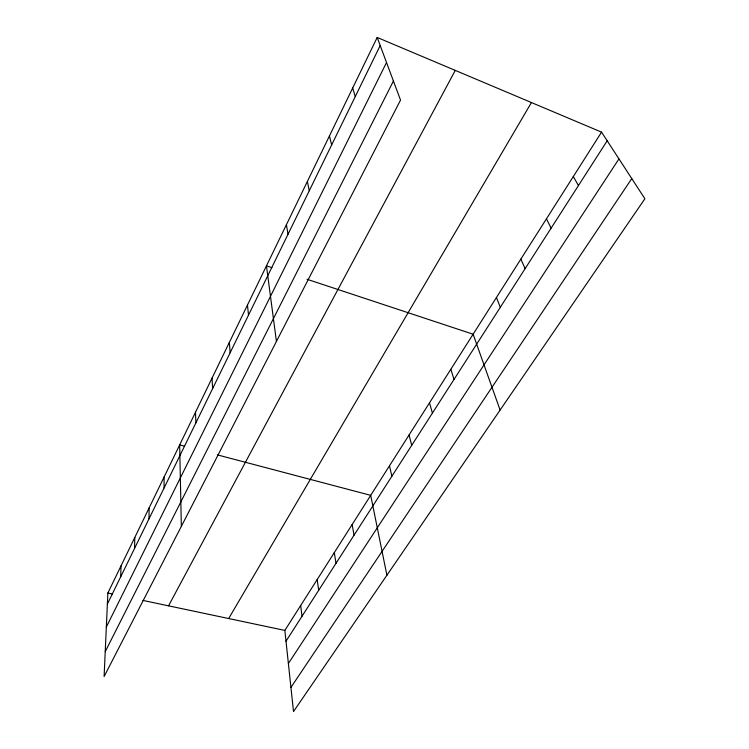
<?xml version="1.0" encoding="UTF-8"?>
<svg xmlns="http://www.w3.org/2000/svg" width="749" height="749" viewBox="0 0 749 749"><rect width="100%" height="100%" fill="white"/><g stroke="black" fill="none" stroke-linecap="round" stroke-linejoin="round"><path stroke-width="1.12" d="M149.004 518.851L149.107 507.944M134.539 548.455L134.792 537.482M120.673 576.842L121.057 565.823M377.187 37.45L107.865 593.021L104.111 676.553L400.528 100.094L377.187 37.45L601.55 132.142L644.889 198.757L293.505 711.55L284.854 630.415L601.55 132.142M107.369 604.087L380.202 45.53M106.339 627.035L386.521 62.495M105.225 651.649L393.412 81.014M168.544 605.838L455.261 70.406M228.67 618.543L531.434 102.547M286.006 641.2L607.177 140.793M288.384 663.53L618.955 158.9M290.93 687.432L631.763 178.58M107.865 593.021L112.406 593.976M142.947 600.426L284.854 630.415M184.095 446.086L179.666 444.915L181.342 526.36M217.379 454.877L370.708 495.342L386.905 575.241M271.953 267.665L266.466 265.848L276.428 341.422M307.043 279.274L473.106 334.213L500.098 410.049M573.313 176.567L578.453 185.546M546.442 218.839L551.133 228.117M520.845 259.117L525.115 268.648M496.428 297.531L500.323 307.287M450.823 369.285L454.034 379.397M352.667 88.026L355.269 96.565M429.495 402.84L432.407 413.092M409.066 434.972L411.707 445.346M329.429 135.962L331.657 144.903M389.489 465.784L391.867 476.252M307.38 181.464L309.262 190.752M352.133 524.562L354.043 535.198M286.418 224.7L287.991 234.297M334.297 552.622L336.001 563.304M317.164 579.567L318.671 590.306M300.695 605.482L302.016 616.249M247.47 305.049L248.509 315.132M229.344 342.443L230.149 352.723M212.033 378.142L212.632 388.591M195.489 412.268L195.892 422.857M164.05 477.122L164.106 487.936"/></g></svg>
